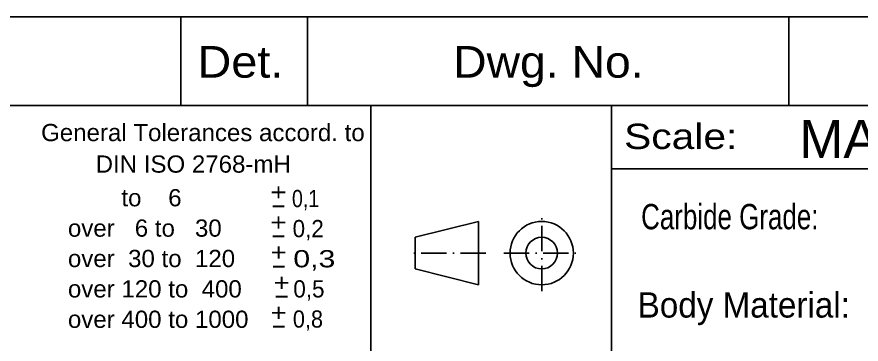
# Model space of a CAD drawing. Header units: millimetres. Extents: x -5 to 589, y -5 to 415.
# Drawn here: x 467.1 to 533.7, y 47 to 72.8 of the extents above; entities that cross this region are included whole.
import ezdxf
from ezdxf.enums import TextEntityAlignment as Align

# ---------------------------------------------------------------- set-up
doc = ezdxf.new("R2010")
doc.units = ezdxf.units.MM
doc.header["$LTSCALE"] = 2
doc.linetypes.add('CENTER', pattern=[1.5, 1, -0.25, 0, -0.25])
doc.layers.add('FRAME51', color=7, linetype='Continuous')
doc.styles.add('Arial', font='arial.ttf')

msp = doc.modelspace()

# ---------------------------------------------------------------- linework, layer by layer
at = {"layer": 'FRAME51', "color": 4, "linetype": 'Continuous'}
msp.add_line((406, 72.8), (584, 72.8), dxfattribs=at)
at = {"layer": 'FRAME51', "color": 7, "linetype": 'Continuous'}
for p, q in [((480, 72.8), (480, 65.8)), ((490, 72.8), (490, 65.8)), ((528, 72.8), (528, 65.8)), ((495, 65.8), (495, 45)), ((498.496, 55.393), (503.496, 56.643)), ((503.496, 51.643), (503.496, 56.643)), ((498.496, 55.393), (498.496, 52.893)), ((498.496, 52.893), (503.496, 51.643))]:
    msp.add_line(p, q, dxfattribs=at)
at = {"layer": 'FRAME51'}
for p, q in [((584, 65.8), (406, 65.8)), ((514, 65.8), (514, 0)), ((584, 60.8), (514, 60.8))]:
    msp.add_line(p, q, dxfattribs=at)
at = {"layer": 'FRAME51', "color": 7, "linetype": 'CENTER'}
for p, q in [((508.496, 54.298), (508.496, 57.298)), ((504.085, 54.143), (498.137, 54.143)), ((505.496, 54.143), (511.496, 54.143)), ((508.496, 51.143), (508.496, 54.143))]:
    msp.add_line(p, q, dxfattribs=at)
at = {"layer": 'FRAME51', "color": 7, "linetype": 'Continuous'}
for radius in [2.5, 1.25]:
    msp.add_circle((508.496, 54.143), radius, dxfattribs=at)

# ---------------------------------------------------------------- texts
at = {"layer": 'FRAME51', "color": 5, "linetype": 'Continuous', "style": 'Arial'}
for s, height, width, p, p2 in [('Det.', 2.5, 1.05933, (481.311, 68), (488.096, 68)), ('Dwg. No.', 2.5, 1.047128, (501.5, 68), (516.539, 68)), ('Scale:', 2, 1.151959, (515, 62.365), (523.945, 62.365)), ('Carbide Grade:', 2, 0.733036, (516.343, 56.026), (530.346, 56.026)), ('Body Material:', 2, 0.938486, (516.07, 49.054), (532.83, 49.054))]:
    msp.add_text(s, height=height, dxfattribs=dict(at, width=width)).set_placement(p, p2, align=Align.FIT)
at = {"layer": 'FRAME51', "color": 5, "style": 'Arial'}
for s, p in [('General Tolerances accord. to', (468.963, 62.986)), ('DIN ISO 2768-mH', (473.271, 60.498)), ('         to    6', (470.554, 57.841)), (' over   6 to   30', (470.554, 55.441)), (' over  30 to  120', (470.554, 53.041)), (' over 120 to  400', (470.554, 50.641)), (' over 400 to 1000', (470.554, 48.241))]:
    msp.add_text(s, height=1.36, dxfattribs=at).set_placement(p)
for s, width, p, p2 in [('+', 1.14915, (487.073, 58.288), (488.348, 58.288)), ('0,1', 0.812626, (488.773, 57.775), (490.919, 57.775)), ('-', 2.015225, (487.073, 57.32), (488.348, 57.32)), ('+', 1.14915, (487.073, 55.908), (488.348, 55.908)), ('0,2', 0.933313, (488.823, 55.401), (491.288, 55.401)), ('-', 2.015225, (487.073, 54.94), (488.348, 54.94)), ('+', 1.14915, (487.094, 53.528), (488.369, 53.528)), ('0,3   ', 1.257488, (488.877, 53.021), (494.19, 53.021)), ('-', 2.015225, (487.094, 52.56), (488.369, 52.56)), ('+', 1.14915, (487.328, 51.148), (488.603, 51.148)), ('0,5', 0.933313, (488.879, 50.641), (491.344, 50.641)), ('-', 2.015225, (487.328, 50.18), (488.603, 50.18)), ('+', 1.14915, (487.094, 48.768), (488.369, 48.768)), ('0,8', 0.90113, (488.844, 48.261), (491.224, 48.261)), ('-', 2.015225, (487.094, 47.8), (488.369, 47.8))]:
    msp.add_text(s, height=1.36, dxfattribs=dict(at, width=width)).set_placement(p, p2, align=Align.FIT)
at = {"layer": 'FRAME51', "color": 4, "style": 'Arial'}
msp.add_attdef('MASSTAB', text='', height=3, dxfattribs=at).set_placement((538.839, 61.668), align=Align.CENTER)

doc.saveas('drawing.dxf')
